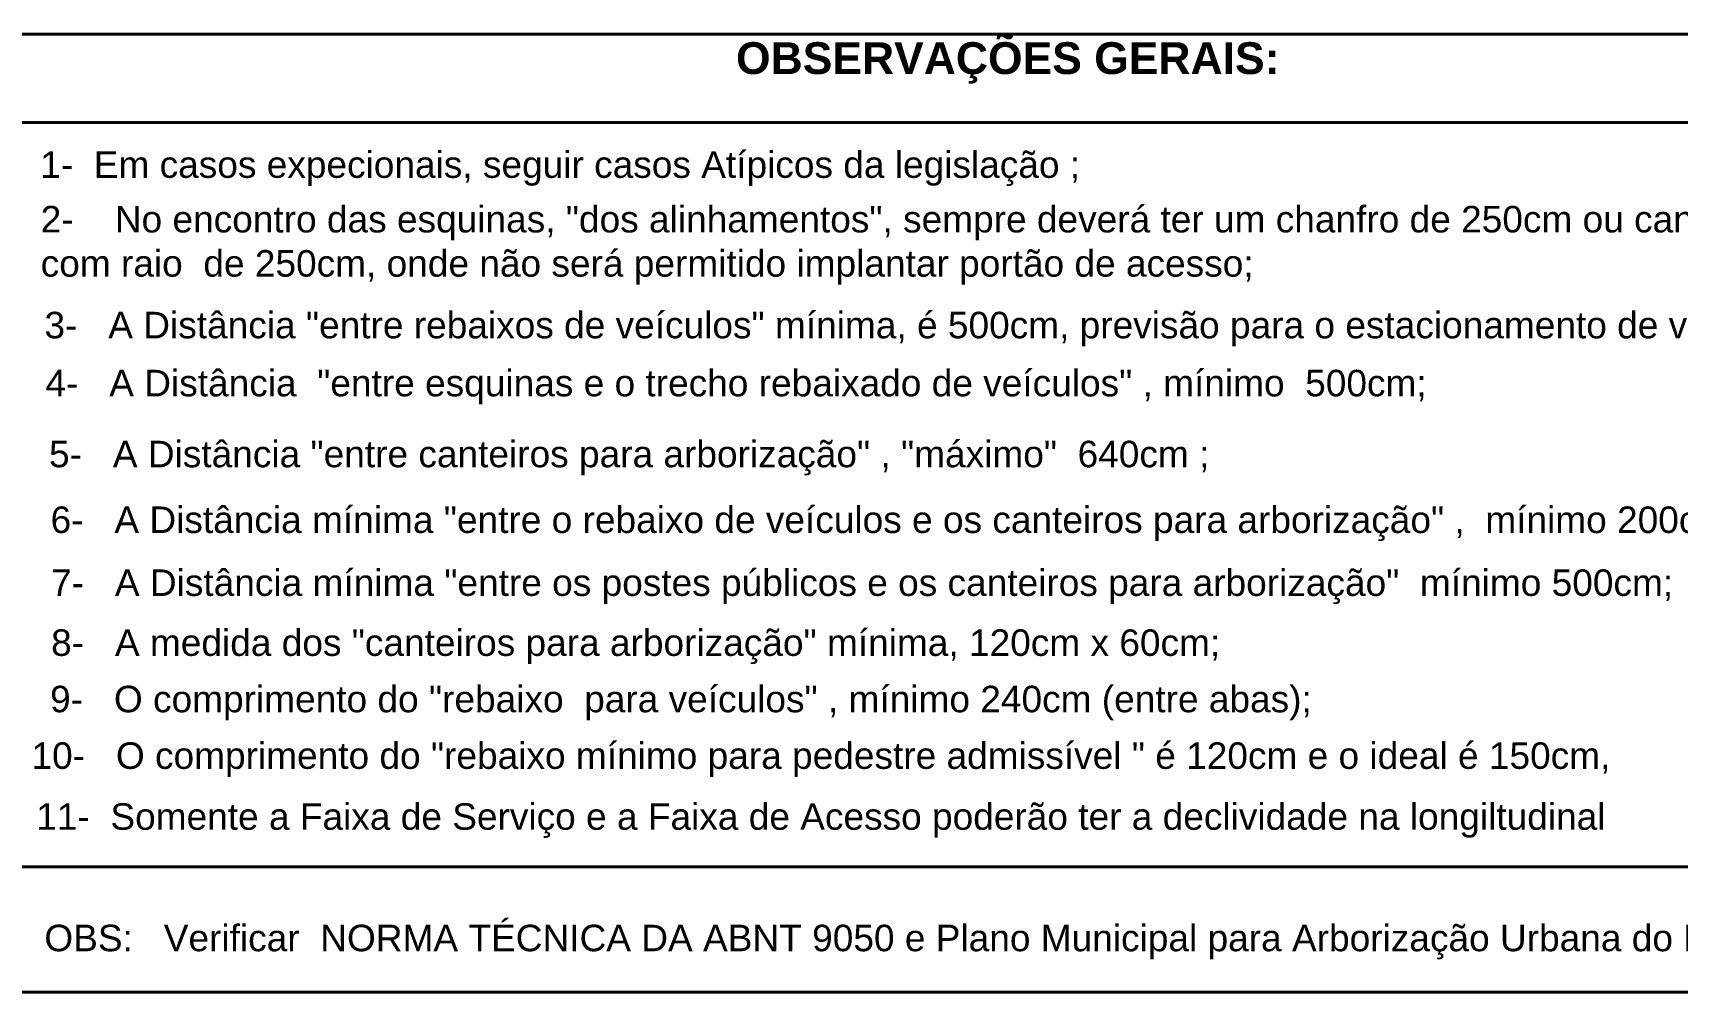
# Model space of a CAD drawing. Header units: millimetres. Extents: x 2084 to 63904, y -2368 to 2343.
# Drawn here: x 59558 to 60488, y -2368 to -1825 of the extents above; entities that cross this region are included whole.
import ezdxf

# ---------------------------------------------------------------- set-up
doc = ezdxf.new("R2010")
doc.units = ezdxf.units.MM
doc.layers.add('P4', color=4, linetype='Continuous', lineweight=40)
doc.layers.add('TEXTO PADRÃO', color=2, linetype='Continuous', lineweight=15)
doc.styles.get("Standard").update_dxf_attribs({"font": 'arial.ttf'})

msp = doc.modelspace()

# ---------------------------------------------------------------- linework, layer by layer
at = {"layer": 'P4'}
for p, q in [((60957.1, -1826.18), (58357.1, -1826.18)), ((60718.49, -1876.18), (58357.1, -1876.18)), ((58357.1, -2297.2), (60957.1, -2297.2)), ((58357.1, -2368.06), (60957.1, -2368.06))]:
    msp.add_line(p, q, dxfattribs=at)

# ---------------------------------------------------------------- texts
at = {"layer": 'TEXTO PADRÃO', "attachment_point": 1}
for s, insert, char_height, width in [('{\\fArial|b1|i0|c0|p34;OBSERVAÇÕES GERAIS:}', (59955.29, -1830.7), 18, 355.4283), ('1-  Em casos expecionais, seguir casos Atípicos da legislação ;', (59561.78, -1892.42), 15, 1395.119), ('2-    No encontro das esquinas, "dos alinhamentos", sempre deverá ter um chanfro de 250cm ou canto arredondado \\Pcom raio  de 250cm, onde não será permitido implantar portão de acesso;', (59562.03, -1923.3), 15, 1395.119), ('\\pt1050;3-   A Distância "entre rebaixos de veículos" mínima, é 500cm, previsão para o estacionamento de veículos na rua ;', (59564.14, -1983.21), 15, 1390.9072), ('4-   A Distância  "entre esquinas e o trecho rebaixado de veículos" , mínimo  500cm;', (59564.7, -2016.02), 15, 1196.3119), ('5-   A Distância "entre canteiros para arborização" , "máximo"  640cm ;', (59566.73, -2056.14), 15, 1029.7225), ('6-   A Distância mínima "entre o rebaixo de veículos e os canteiros para arborização" ,  mínimo 200cm;', (59567.61, -2093.33), 15, 1396.83), ('7-   A Distância mínima "entre os postes públicos e os canteiros para arborização"  mínimo 500cm;', (59567.89, -2128.92), 15, 1396.83), ('8-   A medida dos "canteiros para arborização" mínima, 120cm x 60cm;', (59567.92, -2162.85), 15, 1044.0608), ('9-   O comprimento do "rebaixo  para veículos" , mínimo 240cm (entre abas);', (59567.35, -2194.75), 15, 1400.9132), ('10-   O comprimento do "rebaixo mínimo para pedestre admissível " é 120cm e o ideal é 150cm, ', (59556.82, -2226.76), 15, 1369.4014), ('11-  Somente a Faixa de Serviço e a Faixa de Acesso poderão ter a declividade na longiltudinal', (59559.52, -2261.22), 15, 1400.9132), ('OBS:   Verificar  NORMA TÉCNICA DA ABNT 9050 e Plano Municipal para Arborização Urbana do Município de Betim', (59564.09, -2329.93), 15, 1400.9132)]:
    msp.add_mtext(s, dxfattribs=dict(at, insert=insert, char_height=char_height, width=width))

doc.saveas('drawing.dxf')
